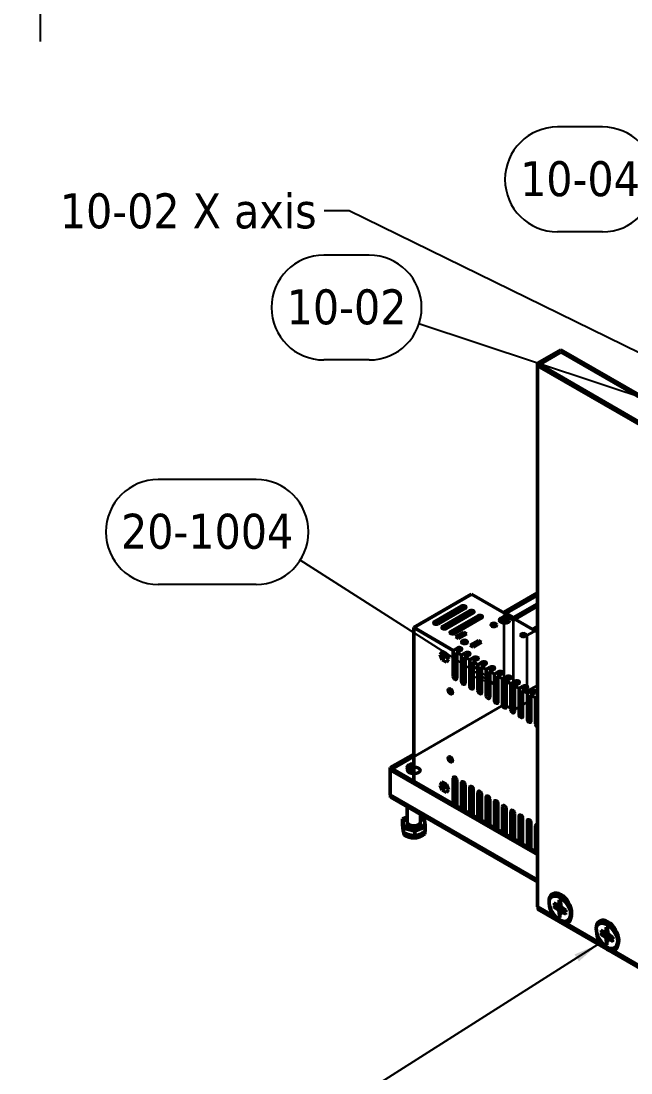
# Model space of a CAD drawing. Header units: millimetres. Extents: x -1328 to 2520, y -765 to 1782.
# Drawn here: x 1107 to 1474, y 356 to 988 of the extents above; entities that cross this region are included whole.
import ezdxf

# ---------------------------------------------------------------- set-up
doc = ezdxf.new("R2010")
doc.units = ezdxf.units.MM
doc.header["$LTSCALE"] = 6
for name, color, linetype, lineweight in [('Dimension (ISO)', 7, 'Continuous', 25), ('Reference (ISO)', 7, 'Continuous', 35), ('Symbol (ISO)', 7, 'Continuous', 25), ('Visible (ISO)', 7, 'Continuous', 50), ('Visible Narrow (ISO)', 7, 'Continuous', 35)]:
    doc.layers.add(name, color=color, linetype=linetype, lineweight=lineweight)
doc.styles.add('Note Text (ISO)', font='tahoma.ttf')
doc.dimstyles.new('Default (ISO)', dxfattribs={"dimscale": 6, "dimtxt": 3.5, "dimasz": 2.5, "dimexe": 3.175, "dimexo": 0, "dimgap": 0.762, "dimtad": 1, "dimrnd": 1e-08, "dimzin": 0, "dimtxsty": 'Note Text (ISO)', "dimcen": 0.09, "dimdle": 10, "dimclrd": 256, "dimclre": 256, "dimclrt": 256, "dimazin": 0, "dimtfac": 1.001486, "dimtmove": 0, "dimatfit": 3, "dimfxl": 1, "dimtolj": 1, "dimtzin": 0, "dimlwd": -1, "dimlwe": -1, "dimarcsym": 0})
doc.dimstyles.new('Default - Method 1b (ISO)$7', dxfattribs={"dimscale": 6, "dimtxt": 3.5, "dimasz": 2.5, "dimexe": 3.175, "dimexo": 0, "dimgap": 0.762, "dimtad": 1, "dimtoh": 1, "dimrnd": 1e-08, "dimtxsty": 'Note Text (ISO)', "dimcen": 0.09, "dimdle": 10, "dimclrd": 256, "dimclre": 256, "dimclrt": 256, "dimazin": 2, "dimtfac": 1, "dimtmove": 0, "dimatfit": 3, "dimfxl": 1, "dimtolj": 1, "dimlwd": -1, "dimlwe": -1, "dimarcsym": 0})

# ---------------------------------------------------------------- blocks, each defined once
blk = doc.blocks.new('Balloon5')
at = {"layer": 'Symbol (ISO)'}
for p, q in [((242.76, 153.98), (238.23, 153.98)), ((281.59, 126.98), (247.34, 146.17)), ((242.76, 143.48), (238.23, 143.48)), ((281.84, 127.41), (281.35, 126.54)), ((281.35, 126.54), (283.77, 125.75)), ((281.59, 126.98), (283.77, 125.75)), ((283.77, 125.75), (281.84, 127.41))]:
    blk.add_line(p, q, dxfattribs=at)
at = {"layer": 'Symbol (ISO)', "flags": 128}
blk.add_lwpolyline([(281.35, 126.54), (283.77, 125.75), (281.84, 127.41), (281.35, 126.54)], dxfattribs=at)
at = {"layer": 'Symbol (ISO)'}
for centre, start, end in [((238.23, 148.73), 90, 270), ((242.76, 148.73), 270, 90)]:
    blk.add_arc(centre, 5.25, start, end, dxfattribs=at)
blk.add_solid([(281.35, 126.54), (283.77, 125.75), (281.84, 127.41), (281.35, 126.54)], dxfattribs=at)
at = {"layer": 'Symbol (ISO)', "insert": (240.49, 148.77), "char_height": 3.5, "attachment_point": 5, "style": 'Note Text (ISO)'}
blk.add_mtext('10-04', dxfattribs=at)
blk = doc.blocks.new('Balloon6')
at = {"layer": 'Symbol (ISO)'}
for p, q in [((219.38, 141.15), (214.84, 141.15)), ((266.5, 120.33), (224.35, 134.26)), ((219.38, 130.65), (214.84, 130.65)), ((266.53, 120.4), (266.35, 119.86)), ((266.5, 120.33), (267.02, 120.16)), ((268.88, 119.55), (267.94, 120.08)), ((266.35, 119.86), (268.88, 119.55)), ((267.85, 119.89), (268.88, 119.55))]:
    blk.add_line(p, q, dxfattribs=at)
at = {"layer": 'Symbol (ISO)', "flags": 128}
blk.add_lwpolyline([(266.35, 119.86), (268.88, 119.55), (266.66, 120.81), (266.35, 119.86)], dxfattribs=at)
at = {"layer": 'Symbol (ISO)'}
for centre, start, end in [((214.84, 135.9), 90, 270), ((219.38, 135.9), 270, 90)]:
    blk.add_arc(centre, 5.25, start, end, dxfattribs=at)
blk.add_solid([(266.35, 119.86), (268.88, 119.55), (266.66, 120.81), (266.35, 119.86)], dxfattribs=at)
at = {"layer": 'Symbol (ISO)', "insert": (217.11, 135.94), "char_height": 3.5, "attachment_point": 5, "style": 'Note Text (ISO)'}
blk.add_mtext('10-02', dxfattribs=at)
blk = doc.blocks.new('Balloon8')
at = {"layer": 'Symbol (ISO)'}
for p, q in [((208.04, 118.68), (198.25, 118.68)), ((229.81, 99.52), (212.45, 110.62)), ((208.04, 108.18), (198.25, 108.18)), ((230.08, 99.94), (229.54, 99.1)), ((229.54, 99.1), (231.92, 98.17)), ((229.81, 99.52), (231.92, 98.17)), ((231.92, 98.17), (230.08, 99.94))]:
    blk.add_line(p, q, dxfattribs=at)
at = {"layer": 'Symbol (ISO)', "flags": 128}
blk.add_lwpolyline([(229.54, 99.1), (231.92, 98.17), (230.08, 99.94), (229.54, 99.1)], dxfattribs=at)
at = {"layer": 'Symbol (ISO)'}
for centre, start, end in [((198.25, 113.43), 90, 270), ((208.04, 113.43), 270, 90)]:
    blk.add_arc(centre, 5.25, start, end, dxfattribs=at)
blk.add_solid([(229.54, 99.1), (231.92, 98.17), (230.08, 99.94), (229.54, 99.1)], dxfattribs=at)
at = {"layer": 'Symbol (ISO)', "insert": (203.14, 113.47), "char_height": 3.5, "attachment_point": 5, "style": 'Note Text (ISO)'}
blk.add_mtext('20-1004', dxfattribs=at)
blk = doc.blocks.new('*D17')
at = {"layer": 'Defpoints', "color": 0, "transparency": 16777216}
for p in [(1118.47, 1126.34), (1762.15, 1107.94), (1762.15, 994.34)]:
    blk.add_point(p, dxfattribs=at)
at = {"layer": 'Dimension (ISO)', "transparency": 16777216}
for p, q in [((1118.47, 1126.34), (1118.47, 975.29)), ((1762.15, 1107.94), (1762.15, 975.29)), ((1133.47, 994.34), (1747.15, 994.34))]:
    blk.add_line(p, q, dxfattribs=at)
for points in [[(1133.47, 996.84), (1133.47, 991.84), (1118.47, 994.34)], [(1747.15, 996.84), (1747.15, 991.84), (1762.15, 994.34)]]:
    blk.add_solid(points, dxfattribs=at)
at = {"layer": 'Dimension (ISO)', "transparency": 16777216, "insert": (1377.16, 1026.12), "char_height": 21, "attachment_point": 1, "style": 'Note Text (ISO)'}
blk.add_mtext('\\A1;\\fTahoma|b0|i0;\\H21.0000;aprox 644', dxfattribs=at)

msp = doc.modelspace()

# ---------------------------------------------------------------- linework, layer by layer
at = {"layer": 'Reference (ISO)'}
for p, q in [((1417.33, 780.28), (1431.47, 788.45)), ((1431.47, 788.45), (1572.9, 706.8)), ((1417.33, 780.28), (1417.33, 453.69)), ((1558.75, 698.64), (1417.33, 780.28)), ((1397.31, 630.74), (1417.33, 642.3)), ((1402.97, 627.47), (1417.33, 635.76)), ((1402.97, 627.47), (1397.31, 630.74)), ((1397.31, 576.85), (1397.31, 630.74)), ((1402.97, 573.58), (1402.97, 627.47)), ((1411.27, 618.59), (1417.33, 622.09)), ((1411.27, 578.37), (1411.27, 618.59)), ((1417.33, 588.41), (1411.27, 584.91)), ((1397.31, 576.85), (1328.94, 537.38)), ((1402.97, 573.58), (1397.31, 576.85)), ((1411.27, 578.37), (1402.97, 573.58)), ((1328.94, 537.38), (1417.33, 486.35)), ((1328.94, 521.05), (1328.94, 537.38)), ((1340.7, 538.75), (1340.26, 538.5)), ((1345.47, 538.75), (1345.91, 538.5)), ((1328.94, 521.05), (1417.33, 470.02)), ((1339.09, 505.04), (1339.09, 515.19)), ((1336.32, 506.59), (1339.09, 507.68)), ((1336.89, 502.27), (1336.32, 506.59)), ((1336.32, 506.59), (1336.32, 502.74)), ((1347.09, 505.04), (1347.09, 510.57)), ((1347.09, 507.77), (1349.28, 507.16)), ((1349.28, 507.16), (1349.85, 502.84)), ((1343.66, 500.4), (1336.89, 502.27)), ((1336.89, 502.27), (1336.89, 498.42)), ((1349.85, 502.84), (1343.66, 500.4)), ((1343.66, 500.4), (1343.66, 496.54)), ((1349.85, 502.84), (1349.85, 498.99)), ((1426.3, 461.26), (1426.9, 461.61)), ((1427.26, 455.9), (1429.79, 454.65)), ((1430.12, 454.64), (1431.4, 455.34)), ((1430.46, 457.75), (1430.28, 454.94)), ((1430.28, 454.94), (1431.39, 455.56)), ((1431.29, 457.28), (1431.47, 454.25)), ((1417.33, 453.69), (1558.75, 372.04)), ((1427.26, 454.95), (1429.79, 453.28)), ((1429.79, 453.28), (1431.47, 454.28)), ((1430.28, 452.43), (1431.98, 453.39)), ((1430.46, 449.4), (1430.28, 452.43)), ((1431.29, 448.93), (1431.47, 451.74)), ((1431.62, 452.04), (1432.87, 452.8)), ((1434.49, 451.73), (1431.96, 453.4)), ((1431.96, 452.02), (1433.05, 452.68)), ((1434.49, 450.77), (1431.96, 452.02)), ((1435.45, 445.42), (1436.05, 445.76)), ((1454.58, 444.93), (1455.18, 445.28)), ((1455.54, 439.57), (1458.07, 438.32)), ((1455.54, 438.62), (1458.07, 436.95)), ((1458.07, 436.95), (1459.75, 437.95)), ((1458.4, 438.31), (1459.69, 439.01)), ((1458.75, 441.42), (1458.56, 438.61)), ((1458.56, 438.61), (1459.68, 439.23)), ((1458.56, 436.1), (1460.27, 437.06)), ((1458.75, 433.07), (1458.56, 436.1)), ((1459.57, 440.95), (1459.76, 437.92)), ((1459.9, 435.71), (1461.16, 436.47)), ((1462.77, 435.4), (1460.24, 437.07)), ((1460.24, 435.69), (1461.34, 436.35)), ((1459.57, 432.6), (1459.76, 435.41)), ((1462.77, 434.44), (1460.24, 435.69)), ((1463.73, 429.09), (1464.33, 429.43))]:
    msp.add_line(p, q, dxfattribs=at)
for centre, major_axis in [((1343.09, 537.38), (4, 0)), ((1343.09, 537.38), (3.38, 0)), ((1430.87, 453.34), (4.57, -7.92)), ((1459.16, 437.01), (4.57, -7.92))]:
    msp.add_ellipse(centre, major_axis=major_axis, ratio=0.57735, dxfattribs=at)
for centre, major_axis, start_param, end_param in [((1343.09, 536.87), (-4, 0), 5.497787, 6.172474), ((1343.09, 536.87), (4, 0), 0.110711, 0.785398), ((1343.09, 504.72), (-4.4, 0), 5.853486, 9.854478), ((1343.09, 505.04), (4, 0), 3.141593, 6.283185), ((1431.47, 453.69), (-4.57, 7.92), 3.141593, 6.283185), ((1430.87, 453.34), (2.57, -4.46), 3.813265, 4.040716), ((1430.97, 453.39), (-2.47, 4.27), 0.688645, 0.906794), ((1431.47, 453.69), (-2, 3.46), 0.816104, 0.949696), ((1430.87, 453.34), (-2.57, 4.46), 5.384062, 5.611512), ((1431.47, 453.69), (2, -3.46), 2.417763, 2.520493), ((1429.75, 455.28), (0.372, -0.644), 5.57044, 6.99593), ((1429.75, 452.69), (-0.372, 0.644), 3.999644, 5.425134), ((1430.87, 453.34), (2.57, -4.46), 5.384062, 5.611512), ((1430.97, 453.39), (-2.47, 4.27), 2.234798, 2.452948), ((1431.47, 453.69), (-2, 3.46), 2.191896, 2.325489), ((1432, 453.99), (0.372, -0.644), 3.999644, 5.425134), ((1432, 451.4), (-0.372, 0.644), 5.57044, 6.99593), ((1431.47, 453.69), (2, -3.46), 0.6211, 0.72383), ((1430.87, 453.34), (-2.57, 4.46), 3.813265, 4.040716), ((1459.76, 437.36), (-4.57, 7.92), 3.141593, 6.283185), ((1459.16, 437.01), (2.57, -4.46), 3.813265, 4.040716), ((1459.25, 437.06), (-2.47, 4.27), 0.688645, 0.906794), ((1459.76, 437.36), (-2, 3.46), 0.816104, 0.949696), ((1458.04, 438.95), (0.372, -0.644), 5.57044, 6.99593), ((1458.04, 436.36), (-0.372, 0.644), 3.999644, 5.425134), ((1459.16, 437.01), (-2.57, 4.46), 5.384062, 5.611512), ((1459.76, 437.36), (2, -3.46), 2.417763, 2.520493), ((1460.28, 437.66), (0.372, -0.644), 3.999644, 5.425134), ((1459.16, 437.01), (2.57, -4.46), 5.384062, 5.611512), ((1459.25, 437.06), (-2.47, 4.27), 2.234798, 2.452948), ((1459.76, 437.36), (-2, 3.46), 2.191896, 2.325489), ((1460.28, 435.07), (-0.372, 0.644), 5.57044, 6.99593), ((1459.76, 437.36), (2, -3.46), 0.6211, 0.72383), ((1459.16, 437.01), (-2.57, 4.46), 3.813265, 4.040716)]:
    msp.add_ellipse(centre, major_axis=major_axis, ratio=0.57735, start_param=start_param, end_param=end_param, dxfattribs=at)
for points, weights in [([(1336.32, 502.74), (1336.47, 501.11), (1336.61, 500.1)], [1.00354456497, 1.03979481455, 1]), ([(1336.61, 500.1), (1336.74, 499.1), (1336.89, 498.42)], [1, 1.03979166106, 1.00355030969]), ([(1336.89, 498.42), (1338.7, 497.44), (1340.27, 497.01)], [1.00355030969, 1.03979166106, 1]), ([(1340.27, 497.01), (1341.84, 496.57), (1343.66, 496.54)], [1, 1.03979481455, 1.00354456497]), ([(1343.66, 496.54), (1345.32, 496.72), (1346.75, 497.29)], [1.00354456497, 1.03979481455, 1]), ([(1346.75, 497.29), (1348.19, 497.86), (1349.85, 498.99)], [1, 1.03979481455, 1.00354456497]), ([(1427.5, 454.9), (1427.9, 454.97), (1428.27, 455.04)], [1.0017923273, 1.00680252734, 1.01034617284]), ([(1431.04, 450.23), (1430.8, 449.95), (1430.54, 449.64)], [1.01034617284, 1.00680252734, 1.0017923273]), ([(1455.79, 438.57), (1456.18, 438.64), (1456.55, 438.71)], [1.0017923273, 1.00680252734, 1.01034617284]), ([(1459.33, 433.9), (1459.09, 433.62), (1458.83, 433.31)], [1.01034617284, 1.00680252734, 1.0017923273])]:
    msp.add_rational_spline(points, weights, degree=2, dxfattribs=at)
for points, knots in [([(1430.51, 457.64), (1430.51, 457.64), (1430.5, 457.65), (1430.49, 457.65), (1430.48, 457.67), (1430.46, 457.7), (1430.46, 457.73), (1430.46, 457.75)], [0.08720446, 0.08720446, 0.08720446, 0.08720446, 0.08870364, 0.08870364, 0.09763224, 0.09763224, 0.10665098, 0.10665098, 0.10665098, 0.10665098]), ([(1430.51, 457.64), (1430.56, 457.62), (1430.62, 457.59), (1430.73, 457.54), (1430.78, 457.51), (1430.89, 457.45), (1430.95, 457.42), (1431.06, 457.35), (1431.12, 457.32), (1431.21, 457.25), (1431.25, 457.23), (1431.29, 457.2)], [1.4505525, 1.4505525, 1.4505525, 1.4505525, 1.4985066, 1.4985066, 1.5464608, 1.5464608, 1.594415, 1.594415, 1.6423692, 1.6423692, 1.6770729, 1.6770729, 1.6770729, 1.6770729]), ([(1427.5, 454.9), (1427.48, 454.9), (1427.45, 454.9), (1427.4, 454.9), (1427.36, 454.91), (1427.31, 454.92), (1427.28, 454.94), (1427.26, 454.95)], [0.08155065, 0.08155065, 0.08155065, 0.08155065, 0.08870364, 0.08870364, 0.09763224, 0.09763224, 0.10665098, 0.10665098, 0.10665098, 0.10665098]), ([(1430.46, 449.4), (1430.46, 449.43), (1430.46, 449.46), (1430.48, 449.52), (1430.49, 449.55), (1430.51, 449.6), (1430.53, 449.62), (1430.54, 449.64)], [0.03558365, 0.03558365, 0.03558365, 0.03558365, 0.04460239, 0.04460239, 0.05353099, 0.05353099, 0.06068398, 0.06068398, 0.06068398, 0.06068398]), ([(1434.42, 451.77), (1434.43, 451.72), (1434.43, 451.67), (1434.44, 451.56), (1434.44, 451.49), (1434.44, 451.37), (1434.44, 451.3), (1434.44, 451.18), (1434.44, 451.11), (1434.43, 450.99), (1434.43, 450.93), (1434.42, 450.87)], [3.0353161, 3.0353161, 3.0353161, 3.0353161, 3.0700198, 3.0700198, 3.117974, 3.117974, 3.1659282, 3.1659282, 3.2138823, 3.2138823, 3.2618365, 3.2618365, 3.2618365, 3.2618365]), ([(1434.49, 450.77), (1434.47, 450.78), (1434.45, 450.8), (1434.43, 450.83), (1434.42, 450.85), (1434.42, 450.87), (1434.42, 450.87), (1434.42, 450.87)], [0.03558365, 0.03558365, 0.03558365, 0.03558365, 0.04460239, 0.04460239, 0.05353099, 0.05353099, 0.05503017, 0.05503017, 0.05503017, 0.05503017]), ([(1455.79, 438.57), (1455.76, 438.57), (1455.74, 438.57), (1455.68, 438.57), (1455.65, 438.58), (1455.59, 438.59), (1455.56, 438.61), (1455.54, 438.62)], [0.08155065, 0.08155065, 0.08155065, 0.08155065, 0.08870364, 0.08870364, 0.09763224, 0.09763224, 0.10665098, 0.10665098, 0.10665098, 0.10665098]), ([(1458.79, 441.31), (1458.79, 441.31), (1458.79, 441.32), (1458.77, 441.32), (1458.76, 441.34), (1458.75, 441.37), (1458.74, 441.4), (1458.75, 441.42)], [0.08720446, 0.08720446, 0.08720446, 0.08720446, 0.08870364, 0.08870364, 0.09763224, 0.09763224, 0.10665098, 0.10665098, 0.10665098, 0.10665098]), ([(1458.79, 441.31), (1458.85, 441.29), (1458.9, 441.26), (1459.01, 441.21), (1459.07, 441.18), (1459.18, 441.12), (1459.23, 441.09), (1459.34, 441.02), (1459.4, 440.99), (1459.5, 440.92), (1459.54, 440.9), (1459.58, 440.87)], [1.4505525, 1.4505525, 1.4505525, 1.4505525, 1.4985066, 1.4985066, 1.5464608, 1.5464608, 1.594415, 1.594415, 1.6423692, 1.6423692, 1.6770729, 1.6770729, 1.6770729, 1.6770729]), ([(1458.75, 433.07), (1458.74, 433.1), (1458.75, 433.13), (1458.76, 433.19), (1458.77, 433.22), (1458.8, 433.27), (1458.81, 433.29), (1458.83, 433.31)], [0.03558365, 0.03558365, 0.03558365, 0.03558365, 0.04460239, 0.04460239, 0.05353099, 0.05353099, 0.06068398, 0.06068398, 0.06068398, 0.06068398]), ([(1462.71, 435.44), (1462.71, 435.39), (1462.72, 435.34), (1462.72, 435.23), (1462.73, 435.16), (1462.73, 435.04), (1462.73, 434.97), (1462.73, 434.85), (1462.72, 434.78), (1462.72, 434.66), (1462.71, 434.6), (1462.7, 434.54)], [3.0353161, 3.0353161, 3.0353161, 3.0353161, 3.0700198, 3.0700198, 3.117974, 3.117974, 3.1659282, 3.1659282, 3.2138823, 3.2138823, 3.2618365, 3.2618365, 3.2618365, 3.2618365]), ([(1462.77, 434.44), (1462.75, 434.46), (1462.73, 434.47), (1462.71, 434.5), (1462.7, 434.52), (1462.7, 434.54), (1462.7, 434.54), (1462.7, 434.54)], [0.03558365, 0.03558365, 0.03558365, 0.03558365, 0.04460239, 0.04460239, 0.05353099, 0.05353099, 0.05503017, 0.05503017, 0.05503017, 0.05503017])]:
    msp.add_open_spline(points, degree=3, knots=knots, dxfattribs=at)
at = {"layer": 'Visible (ISO)'}
for p, q in [((1417.33, 781.92), (1431.47, 790.08)), ((1431.47, 790.08), (1572.9, 708.43)), ((1417.33, 781.92), (1417.33, 455.32)), ((1558.75, 700.27), (1417.33, 781.92)), ((1377.81, 643.15), (1343.09, 623.11)), ((1377.81, 643.15), (1417.33, 620.33)), ((1397.31, 632.37), (1417.33, 643.93)), ((1355.5, 626.6), (1371.76, 635.99)), ((1355.5, 625.38), (1371.76, 634.76)), ((1373.88, 634.76), (1357.62, 625.38)), ((1360.45, 623.74), (1376.71, 633.13)), ((1402.97, 629.1), (1397.31, 632.37)), ((1397.31, 631.89), (1397.31, 632.37)), ((1402.97, 629.1), (1417.33, 637.4)), ((1360.45, 622.52), (1376.71, 631.91)), ((1378.83, 631.91), (1362.57, 622.52)), ((1365.4, 620.88), (1381.66, 630.27)), ((1365.4, 619.66), (1381.66, 629.05)), ((1383.78, 629.05), (1367.52, 619.66)), ((1381.66, 627.82), (1381.66, 629.05)), ((1396.76, 627.48), (1395.1, 628.43)), ((1395.22, 626.59), (1396.76, 627.48)), ((1395.35, 626.5), (1396.76, 627.31)), ((1395.78, 628.85), (1397.6, 627.8)), ((1395.95, 628.92), (1397.6, 627.97)), ((1397.6, 626.99), (1396.13, 626.13)), ((1396.76, 627.31), (1396.76, 627.48)), ((1397.6, 627.97), (1399.26, 628.92)), ((1397.6, 627.8), (1399.42, 628.85)), ((1397.6, 627.8), (1397.6, 627.97)), ((1399.08, 626.13), (1397.6, 626.99)), ((1400.11, 628.43), (1398.45, 627.48)), ((1398.45, 627.48), (1399.99, 626.59)), ((1398.45, 627.31), (1398.45, 627.48)), ((1398.45, 627.31), (1399.86, 626.5)), ((1402.97, 628.63), (1402.97, 629.1)), ((1343.09, 623.11), (1366.77, 609.43)), ((1343.09, 530.85), (1343.09, 623.11)), ((1365.71, 619.84), (1366.47, 619.41)), ((1368.19, 617.6), (1373.14, 620.46)), ((1374.91, 619.44), (1369.96, 616.58)), ((1373.14, 620.46), (1374.91, 619.44)), ((1373.14, 618.41), (1373.14, 620.46)), ((1414.4, 622.03), (1417.33, 623.72)), ((1369.96, 616.58), (1368.19, 617.6)), ((1377.03, 612.49), (1381.98, 615.35)), ((1383.75, 614.33), (1378.8, 611.47)), ((1381.98, 615.35), (1383.75, 614.33)), ((1381.98, 613.31), (1381.98, 615.35)), ((1360.18, 608.67), (1358.95, 606.93)), ((1358.95, 606.93), (1360.18, 603.77)), ((1360.18, 608.67), (1360.25, 608.71)), ((1362.63, 607.26), (1360.18, 608.67)), ((1362.7, 607.3), (1360.25, 608.71)), ((1362.63, 607.26), (1362.7, 607.3)), ((1363.85, 604.1), (1362.63, 607.26)), ((1363.92, 604.14), (1362.7, 607.3)), ((1369.25, 610.86), (1366.77, 609.43)), ((1366.77, 609.43), (1366.77, 593.92)), ((1371.37, 609.64), (1368.9, 608.21)), ((1368.9, 608.21), (1371.72, 606.58)), ((1368.9, 592.69), (1368.9, 608.21)), ((1374.2, 608), (1371.72, 606.58)), ((1376.32, 606.78), (1373.85, 605.35)), ((1378.8, 611.47), (1377.03, 612.49)), ((1360.18, 603.77), (1362.63, 602.36)), ((1362.63, 602.36), (1363.85, 604.1)), ((1362.63, 602.36), (1362.7, 602.4)), ((1362.7, 602.4), (1363.92, 604.14)), ((1363.85, 604.1), (1363.92, 604.14)), ((1371.72, 606.58), (1371.72, 591.06)), ((1373.85, 605.35), (1376.67, 603.72)), ((1373.85, 589.84), (1373.85, 605.35)), ((1379.15, 605.15), (1376.67, 603.72)), ((1376.67, 603.72), (1376.67, 588.2)), ((1381.27, 603.92), (1378.8, 602.49)), ((1378.8, 602.49), (1381.62, 600.86)), ((1378.8, 586.98), (1378.8, 602.49)), ((1384.1, 602.29), (1381.62, 600.86)), ((1381.62, 600.86), (1381.62, 585.35)), ((1386.22, 601.06), (1383.75, 599.64)), ((1383.75, 599.64), (1386.57, 598)), ((1383.75, 584.12), (1383.75, 599.64)), ((1389.05, 599.43), (1386.57, 598)), ((1386.57, 598), (1386.57, 582.49)), ((1391.17, 598.21), (1388.69, 596.78)), ((1388.69, 596.78), (1391.52, 595.14)), ((1388.69, 581.26), (1388.69, 596.78)), ((1394, 596.57), (1391.52, 595.14)), ((1391.52, 595.14), (1391.52, 579.63)), ((1396.12, 595.35), (1393.64, 593.92)), ((1393.64, 593.92), (1396.47, 592.29)), ((1393.64, 578.41), (1393.64, 593.92)), ((1398.95, 593.72), (1396.47, 592.29)), ((1396.47, 592.29), (1396.47, 576.77)), ((1401.07, 592.49), (1398.59, 591.06)), ((1398.59, 591.06), (1401.42, 589.43)), ((1398.59, 575.55), (1398.59, 591.06)), ((1403.9, 590.86), (1401.42, 589.43)), ((1401.42, 589.43), (1401.42, 573.92)), ((1406.02, 589.63), (1403.54, 588.2)), ((1403.54, 588.2), (1406.37, 586.57)), ((1403.54, 572.69), (1403.54, 588.2)), ((1408.85, 588), (1406.37, 586.57)), ((1406.37, 586.57), (1406.37, 571.06)), ((1410.97, 586.78), (1408.49, 585.35)), ((1408.49, 585.35), (1411.32, 583.71)), ((1408.49, 569.83), (1408.49, 585.35)), ((1413.8, 585.14), (1411.32, 583.71)), ((1411.32, 583.71), (1411.32, 568.2)), ((1415.92, 583.92), (1413.44, 582.49)), ((1413.44, 582.49), (1416.27, 580.86)), ((1413.44, 566.98), (1413.44, 582.49)), ((1417.33, 581.47), (1416.27, 580.86)), ((1416.27, 580.86), (1416.27, 565.34)), ((1343.09, 547.18), (1328.94, 539.01)), ((1328.94, 539.01), (1417.33, 487.98)), ((1328.94, 522.68), (1328.94, 539.01)), ((1340.7, 540.39), (1340.26, 540.13)), ((1366.77, 517.17), (1343.09, 530.85)), ((1366.77, 532.68), (1366.77, 517.17)), ((1368.9, 515.94), (1368.9, 531.46)), ((1360.18, 530.29), (1358.95, 528.54)), ((1358.95, 528.54), (1360.18, 525.39)), ((1360.18, 530.29), (1360.25, 530.33)), ((1362.63, 528.87), (1360.18, 530.29)), ((1360.18, 525.39), (1362.63, 523.97)), ((1362.7, 528.91), (1360.25, 530.33)), ((1362.63, 528.87), (1362.7, 528.91)), ((1363.85, 525.72), (1362.63, 528.87)), ((1362.63, 523.97), (1363.85, 525.72)), ((1363.92, 525.76), (1362.7, 528.91)), ((1362.7, 524.01), (1363.92, 525.76)), ((1363.85, 525.72), (1363.92, 525.76)), ((1371.72, 529.82), (1371.72, 514.31)), ((1373.85, 513.09), (1373.85, 528.6)), ((1376.67, 526.97), (1376.67, 511.45)), ((1378.8, 510.23), (1378.8, 525.74)), ((1328.94, 522.68), (1417.33, 471.65)), ((1362.63, 523.97), (1362.7, 524.01)), ((1368.9, 518.39), (1366.77, 517.17)), ((1381.62, 524.11), (1381.62, 508.6)), ((1383.75, 507.37), (1383.75, 522.88)), ((1386.57, 521.25), (1386.57, 505.74)), ((1388.69, 504.51), (1388.69, 520.03)), ((1391.52, 518.39), (1391.52, 502.88)), ((1339.09, 506.68), (1339.09, 516.82)), ((1347.09, 506.68), (1347.09, 512.21)), ((1371.72, 514.31), (1368.9, 515.94)), ((1373.85, 515.54), (1371.72, 514.31)), ((1376.67, 511.45), (1373.85, 513.09)), ((1378.8, 512.68), (1376.67, 511.45)), ((1393.64, 501.66), (1393.64, 517.17)), ((1396.47, 515.54), (1396.47, 500.02)), ((1398.59, 498.8), (1398.59, 514.31)), ((1401.42, 512.68), (1401.42, 497.16)), ((1336.32, 508.23), (1339.09, 509.32)), ((1336.89, 503.9), (1336.32, 508.23)), ((1336.32, 508.23), (1336.32, 504.37)), ((1347.09, 509.4), (1349.28, 508.8)), ((1349.28, 508.8), (1349.85, 504.48)), ((1381.62, 508.6), (1378.8, 510.23)), ((1383.75, 509.82), (1381.62, 508.6)), ((1386.57, 505.74), (1383.75, 507.37)), ((1388.69, 506.96), (1386.57, 505.74)), ((1403.54, 495.94), (1403.54, 511.45)), ((1406.37, 509.82), (1406.37, 494.31)), ((1408.49, 493.08), (1408.49, 508.6)), ((1411.32, 506.96), (1411.32, 491.45)), ((1413.44, 490.22), (1413.44, 505.74)), ((1343.66, 502.03), (1336.89, 503.9)), ((1336.89, 503.9), (1336.89, 500.05)), ((1349.85, 504.48), (1343.66, 502.03)), ((1343.66, 502.03), (1343.66, 498.18)), ((1349.85, 504.48), (1349.85, 500.62)), ((1391.52, 502.88), (1388.69, 504.51)), ((1393.64, 504.1), (1391.52, 502.88)), ((1396.47, 500.02), (1393.64, 501.66)), ((1398.59, 501.25), (1396.47, 500.02)), ((1416.27, 504.1), (1416.27, 488.59)), ((1401.42, 497.16), (1398.59, 498.8)), ((1403.54, 498.39), (1401.42, 497.16)), ((1406.37, 494.31), (1403.54, 495.94)), ((1408.49, 495.53), (1406.37, 494.31)), ((1411.32, 491.45), (1408.49, 493.08)), ((1413.44, 492.67), (1411.32, 491.45)), ((1416.27, 488.59), (1413.44, 490.22)), ((1417.33, 489.2), (1416.27, 488.59)), ((1426.3, 462.9), (1426.9, 463.24)), ((1417.33, 455.32), (1558.75, 373.67)), ((1427.26, 457.54), (1429.79, 456.29)), ((1427.26, 456.58), (1429.79, 454.91)), ((1430.12, 456.27), (1431.4, 456.97)), ((1430.46, 459.39), (1430.28, 456.57)), ((1431.29, 458.91), (1431.47, 455.88)), ((1434.49, 453.36), (1431.96, 455.04)), ((1430.46, 451.04), (1430.28, 454.07)), ((1431.29, 450.56), (1431.47, 453.38)), ((1431.62, 453.67), (1432.87, 454.43)), ((1434.49, 452.41), (1431.96, 453.66)), ((1435.45, 447.05), (1436.05, 447.4)), ((1454.58, 446.57), (1455.18, 446.91)), ((1458.75, 443.06), (1458.56, 440.24)), ((1459.57, 442.58), (1459.76, 439.55)), ((1455.54, 441.21), (1458.07, 439.96)), ((1455.54, 440.25), (1458.07, 438.58)), ((1458.4, 439.94), (1459.69, 440.64)), ((1458.75, 434.71), (1458.56, 437.74)), ((1459.57, 434.23), (1459.76, 437.05)), ((1459.9, 437.34), (1461.16, 438.1)), ((1462.77, 437.03), (1460.24, 438.71)), ((1462.77, 436.08), (1460.24, 437.33)), ((1463.73, 430.72), (1464.33, 431.07))]:
    msp.add_line(p, q, dxfattribs=at)
for centre, major_axis, start_param, end_param in [((1372.82, 635.38), (1.5, 0), 5.497787, 8.63938), ((1372.82, 634.15), (1.5, 0), 0.785398, 2.356194), ((1377.77, 632.52), (1.5, 0), 5.497787, 8.63938), ((1377.77, 631.29), (1.5, 0), 0.785398, 2.356194), ((1356.56, 625.99), (-1.5, 0), 5.497787, 8.63938), ((1382.72, 629.66), (1.5, 0), 5.497787, 8.63938), ((1397.6, 627.48), (-3, 0), 5.699145, 6.236027), ((1397.6, 627.48), (3, 0), 2.154837, 2.557552), ((1397.6, 627.48), (3, 0), 0.986756, 2.154837), ((1397.6, 627.48), (3, 0), 0.58404, 0.986756), ((1397.6, 627.48), (3, 0), 0.047158, 0.58404), ((1361.51, 623.13), (-1.5, 0), 5.497787, 8.63938), ((1366.46, 620.27), (-1.5, 0), 5.497787, 8.63938), ((1370.31, 610.25), (1.5, 0), 5.497787, 8.63938), ((1375.26, 607.39), (1.5, 0), 5.497787, 8.63938), ((1380.21, 604.53), (1.5, 0), 5.497787, 8.63938), ((1385.16, 601.68), (1.5, 0), 5.497787, 8.63938), ((1390.11, 598.82), (1.5, 0), 5.497787, 8.63938), ((1395.06, 595.96), (1.5, 0), 5.497787, 8.63938), ((1400.01, 593.1), (1.5, 0), 5.497787, 8.63938), ((1367.84, 593.31), (0.75, -1.3), 3.926991, 7.068583), ((1372.79, 590.45), (0.75, -1.3), 3.926991, 7.068583), ((1377.73, 587.59), (0.75, -1.3), 3.926991, 7.068583), ((1404.96, 590.25), (1.5, 0), 5.497787, 8.63938), ((1409.91, 587.39), (1.5, 0), 5.497787, 8.63938), ((1382.68, 584.73), (0.75, -1.3), 3.926991, 7.068583), ((1387.63, 581.88), (0.75, -1.3), 3.926991, 7.068583), ((1414.86, 584.53), (1.5, 0), 5.497787, 8.63938), ((1392.58, 579.02), (0.75, -1.3), 3.926991, 7.068583), ((1397.53, 576.16), (0.75, -1.3), 3.926991, 7.068583), ((1402.48, 573.3), (0.75, -1.3), 3.926991, 7.068583), ((1407.43, 570.45), (0.75, -1.3), 3.926991, 7.068583), ((1412.38, 567.59), (0.75, -1.3), 3.926991, 7.068583), ((1417.33, 564.73), (0.75, -1.3), 3.926991, 5.497787), ((1343.09, 539.01), (-4, 0), 4.712389, 7.853982), ((1343.09, 538.5), (-4, 0), 5.497787, 6.172474), ((1343.09, 539.01), (-3.38, 0), 4.712389, 7.853982), ((1367.84, 532.07), (-0.75, 1.3), 3.926991, 7.068583), ((1372.79, 529.21), (-0.75, 1.3), 3.926991, 7.068583), ((1377.73, 526.35), (-0.75, 1.3), 3.926991, 7.068583), ((1382.68, 523.5), (-0.75, 1.3), 3.926991, 7.068583), ((1387.63, 520.64), (-0.75, 1.3), 3.926991, 7.068583), ((1392.58, 517.78), (-0.75, 1.3), 3.926991, 7.068583), ((1397.53, 514.92), (-0.75, 1.3), 3.926991, 7.068583), ((1402.48, 512.07), (-0.75, 1.3), 3.926991, 7.068583), ((1407.43, 509.21), (-0.75, 1.3), 3.926991, 7.068583), ((1412.38, 506.35), (-0.75, 1.3), 3.926991, 7.068583), ((1417.33, 503.49), (-0.75, 1.3), 5.497787, 7.068583), ((1431.47, 455.32), (-4.57, 7.92), 3.141593, 6.283185), ((1431.47, 455.32), (-2, 3.46), 0.816104, 0.949696), ((1429.75, 456.92), (0.372, -0.644), 5.57044, 6.99593), ((1431.47, 455.32), (2, -3.46), 2.417763, 2.520493), ((1432, 455.62), (0.372, -0.644), 3.999644, 5.425134), ((1429.75, 454.32), (-0.372, 0.644), 3.999644, 5.425134), ((1431.47, 455.32), (-2, 3.46), 2.191896, 2.325489), ((1432, 453.03), (-0.372, 0.644), 5.57044, 6.99593), ((1431.47, 455.32), (2, -3.46), 0.6211, 0.72383), ((1459.76, 438.99), (-4.57, 7.92), 3.141593, 6.283185), ((1459.76, 438.99), (2, -3.46), 2.417763, 2.520493), ((1459.76, 438.99), (-2, 3.46), 0.816104, 0.949696), ((1458.04, 440.59), (0.372, -0.644), 5.57044, 6.99593), ((1458.04, 437.99), (-0.372, 0.644), 3.999644, 5.425134), ((1460.28, 439.29), (0.372, -0.644), 3.999644, 5.425134), ((1460.28, 436.7), (-0.372, 0.644), 5.57044, 6.99593), ((1459.76, 438.99), (2, -3.46), 0.6211, 0.72383), ((1459.76, 438.99), (-2, 3.46), 2.191896, 2.325489)]:
    msp.add_ellipse(centre, major_axis=major_axis, ratio=0.57735, start_param=start_param, end_param=end_param, dxfattribs=at)
for centre, major_axis in [((1391.24, 624.78), (1.7, 0)), ((1397.6, 627.64), (3, 0)), ((1408.92, 618.66), (1.5, 0)), ((1373.49, 614.54), (1.7, 0)), ((1361.4, 605.51), (0.5, -0.866)), ((1361.4, 527.13), (0.5, -0.866)), ((1430.87, 454.97), (4.57, -7.92)), ((1459.16, 438.64), (4.57, -7.92))]:
    msp.add_ellipse(centre, major_axis=major_axis, ratio=0.57735, dxfattribs=at)
for points, knots in [([(1364.61, 586.24), (1364.64, 586.25), (1364.67, 586.26), (1364.78, 586.26), (1364.86, 586.25), (1365.05, 586.18), (1365.14, 586.13), (1365.33, 585.99), (1365.44, 585.9), (1365.64, 585.69), (1365.73, 585.57), (1365.91, 585.3), (1365.99, 585.15), (1366.13, 584.86), (1366.18, 584.71), (1366.25, 584.43), (1366.27, 584.3), (1366.28, 584.07), (1366.27, 583.97), (1366.23, 583.81), (1366.21, 583.76), (1366.16, 583.67), (1366.14, 583.65), (1366.11, 583.64)], [5.497787, 5.497787, 5.497787, 5.497787, 5.811946, 5.811946, 6.134817, 6.134817, 6.40017, 6.40017, 6.671943, 6.671943, 6.953188, 6.953188, 7.239624, 7.239624, 7.525482, 7.525482, 7.804914, 7.804914, 8.074178, 8.074178, 8.341373, 8.341373, 8.63938, 8.63938, 8.63938, 8.63938]), ([(1364.61, 545.41), (1364.64, 545.43), (1364.67, 545.44), (1364.78, 545.44), (1364.86, 545.43), (1365.05, 545.35), (1365.14, 545.3), (1365.33, 545.16), (1365.44, 545.07), (1365.64, 544.86), (1365.73, 544.74), (1365.91, 544.47), (1365.99, 544.33), (1366.13, 544.04), (1366.18, 543.89), (1366.25, 543.61), (1366.27, 543.47), (1366.28, 543.24), (1366.27, 543.15), (1366.23, 542.99), (1366.21, 542.93), (1366.16, 542.85), (1366.14, 542.83), (1366.11, 542.81)], [5.497787, 5.497787, 5.497787, 5.497787, 5.811946, 5.811946, 6.134817, 6.134817, 6.40017, 6.40017, 6.671943, 6.671943, 6.953188, 6.953188, 7.239624, 7.239624, 7.525482, 7.525482, 7.804914, 7.804914, 8.074178, 8.074178, 8.341373, 8.341373, 8.63938, 8.63938, 8.63938, 8.63938]), ([(1427.5, 456.54), (1427.48, 456.53), (1427.45, 456.53), (1427.4, 456.53), (1427.36, 456.54), (1427.31, 456.56), (1427.28, 456.57), (1427.26, 456.58)], [0.08155065, 0.08155065, 0.08155065, 0.08155065, 0.08870364, 0.08870364, 0.09763224, 0.09763224, 0.10665098, 0.10665098, 0.10665098, 0.10665098]), ([(1430.51, 459.28), (1430.51, 459.28), (1430.5, 459.28), (1430.49, 459.29), (1430.48, 459.3), (1430.46, 459.34), (1430.46, 459.36), (1430.46, 459.39)], [0.08720446, 0.08720446, 0.08720446, 0.08720446, 0.08870364, 0.08870364, 0.09763224, 0.09763224, 0.10665098, 0.10665098, 0.10665098, 0.10665098]), ([(1430.51, 459.28), (1430.56, 459.25), (1430.62, 459.23), (1430.73, 459.17), (1430.78, 459.14), (1430.89, 459.08), (1430.95, 459.05), (1431.06, 458.98), (1431.12, 458.95), (1431.21, 458.89), (1431.25, 458.86), (1431.29, 458.83)], [4.5921451, 4.5921451, 4.5921451, 4.5921451, 4.6400993, 4.6400993, 4.6880535, 4.6880535, 4.7360076, 4.7360076, 4.7839618, 4.7839618, 4.8186656, 4.8186656, 4.8186656, 4.8186656]), ([(1430.46, 451.04), (1430.46, 451.06), (1430.46, 451.09), (1430.48, 451.15), (1430.49, 451.18), (1430.51, 451.23), (1430.53, 451.25), (1430.54, 451.27)], [0.03558365, 0.03558365, 0.03558365, 0.03558365, 0.04460239, 0.04460239, 0.05353099, 0.05353099, 0.06068398, 0.06068398, 0.06068398, 0.06068398]), ([(1434.42, 453.4), (1434.43, 453.36), (1434.43, 453.31), (1434.44, 453.19), (1434.44, 453.13), (1434.44, 453), (1434.44, 452.93), (1434.44, 452.81), (1434.44, 452.75), (1434.43, 452.62), (1434.43, 452.56), (1434.42, 452.51)], [6.1769087, 6.1769087, 6.1769087, 6.1769087, 6.2116125, 6.2116125, 6.2595666, 6.2595666, 6.3075208, 6.3075208, 6.355475, 6.355475, 6.4034292, 6.4034292, 6.4034292, 6.4034292]), ([(1434.49, 452.41), (1434.47, 452.42), (1434.45, 452.43), (1434.43, 452.46), (1434.42, 452.48), (1434.42, 452.5), (1434.42, 452.5), (1434.42, 452.51)], [0.03558365, 0.03558365, 0.03558365, 0.03558365, 0.04460239, 0.04460239, 0.05353099, 0.05353099, 0.05503017, 0.05503017, 0.05503017, 0.05503017]), ([(1458.79, 442.95), (1458.79, 442.95), (1458.79, 442.95), (1458.77, 442.96), (1458.76, 442.97), (1458.75, 443.01), (1458.74, 443.03), (1458.75, 443.06)], [0.08720446, 0.08720446, 0.08720446, 0.08720446, 0.08870364, 0.08870364, 0.09763224, 0.09763224, 0.10665098, 0.10665098, 0.10665098, 0.10665098]), ([(1458.79, 442.95), (1458.85, 442.92), (1458.9, 442.9), (1459.01, 442.84), (1459.07, 442.81), (1459.18, 442.75), (1459.23, 442.72), (1459.34, 442.65), (1459.4, 442.62), (1459.5, 442.56), (1459.54, 442.53), (1459.58, 442.5)], [4.5921451, 4.5921451, 4.5921451, 4.5921451, 4.6400993, 4.6400993, 4.6880535, 4.6880535, 4.7360076, 4.7360076, 4.7839618, 4.7839618, 4.8186656, 4.8186656, 4.8186656, 4.8186656]), ([(1455.79, 440.21), (1455.76, 440.2), (1455.74, 440.2), (1455.68, 440.2), (1455.65, 440.21), (1455.59, 440.23), (1455.56, 440.24), (1455.54, 440.25)], [0.08155065, 0.08155065, 0.08155065, 0.08155065, 0.08870364, 0.08870364, 0.09763224, 0.09763224, 0.10665098, 0.10665098, 0.10665098, 0.10665098]), ([(1462.71, 437.07), (1462.71, 437.03), (1462.72, 436.98), (1462.72, 436.86), (1462.73, 436.8), (1462.73, 436.67), (1462.73, 436.6), (1462.73, 436.48), (1462.72, 436.42), (1462.72, 436.29), (1462.71, 436.23), (1462.7, 436.18)], [6.1769087, 6.1769087, 6.1769087, 6.1769087, 6.2116125, 6.2116125, 6.2595666, 6.2595666, 6.3075208, 6.3075208, 6.355475, 6.355475, 6.4034292, 6.4034292, 6.4034292, 6.4034292]), ([(1462.77, 436.08), (1462.75, 436.09), (1462.73, 436.1), (1462.71, 436.13), (1462.7, 436.15), (1462.7, 436.17), (1462.7, 436.17), (1462.7, 436.18)], [0.03558365, 0.03558365, 0.03558365, 0.03558365, 0.04460239, 0.04460239, 0.05353099, 0.05353099, 0.05503017, 0.05503017, 0.05503017, 0.05503017]), ([(1458.75, 434.71), (1458.74, 434.73), (1458.75, 434.76), (1458.76, 434.82), (1458.77, 434.85), (1458.8, 434.9), (1458.81, 434.92), (1458.83, 434.94)], [0.03558365, 0.03558365, 0.03558365, 0.03558365, 0.04460239, 0.04460239, 0.05353099, 0.05353099, 0.06068398, 0.06068398, 0.06068398, 0.06068398])]:
    msp.add_open_spline(points, degree=3, knots=knots, dxfattribs=at)
for points, weights in [([(1336.32, 504.37), (1336.47, 502.74), (1336.61, 501.74)], [1.00354456497, 1.03979481455, 1]), ([(1336.61, 501.74), (1336.74, 500.73), (1336.89, 500.05)], [1, 1.03979166106, 1.00355030969]), ([(1336.89, 500.05), (1338.7, 499.07), (1340.27, 498.64)], [1.00355030969, 1.03979166106, 1]), ([(1346.75, 498.92), (1348.19, 499.49), (1349.85, 500.62)], [1, 1.03979481455, 1.00354456497]), ([(1340.27, 498.64), (1341.84, 498.2), (1343.66, 498.18)], [1, 1.03979481455, 1.00354456497]), ([(1343.66, 498.18), (1345.32, 498.36), (1346.75, 498.92)], [1.00354456497, 1.03979481455, 1]), ([(1427.5, 456.54), (1427.9, 456.61), (1428.27, 456.67)], [1.0017923273, 1.00680252734, 1.01034617284]), ([(1431.04, 451.87), (1430.8, 451.58), (1430.54, 451.27)], [1.01034617284, 1.00680252734, 1.0017923273]), ([(1455.79, 440.21), (1456.18, 440.28), (1456.55, 440.34)], [1.0017923273, 1.00680252734, 1.01034617284]), ([(1459.33, 435.54), (1459.09, 435.25), (1458.83, 434.94)], [1.01034617284, 1.00680252734, 1.0017923273])]:
    msp.add_rational_spline(points, weights, degree=2, dxfattribs=at)
at = {"layer": 'Visible Narrow (ISO)'}
for p, q in [((1371.76, 634.76), (1371.76, 635.99)), ((1376.71, 631.91), (1376.71, 633.13)), ((1355.5, 625.38), (1355.5, 626.6)), ((1381.66, 629.05), (1381.66, 630.27)), ((1360.45, 622.52), (1360.45, 623.74)), ((1365.4, 619.66), (1365.4, 620.88)), ((1369.25, 608.41), (1369.25, 610.86)), ((1374.2, 605.55), (1374.2, 608)), ((1379.15, 602.7), (1379.15, 605.15)), ((1384.1, 599.84), (1384.1, 602.29)), ((1368.9, 595.14), (1366.77, 593.92)), ((1389.05, 596.98), (1389.05, 599.43)), ((1394, 594.12), (1394, 596.57)), ((1373.85, 592.29), (1371.72, 591.06)), ((1378.8, 589.43), (1376.67, 588.2)), ((1398.95, 591.27), (1398.95, 593.72)), ((1403.9, 588.41), (1403.9, 590.86)), ((1408.85, 585.55), (1408.85, 588)), ((1383.75, 586.57), (1381.62, 585.35)), ((1388.69, 583.71), (1386.57, 582.49)), ((1413.8, 582.69), (1413.8, 585.14)), ((1393.64, 580.86), (1391.52, 579.63)), ((1398.59, 578), (1396.47, 576.77)), ((1403.54, 575.14), (1401.42, 573.92)), ((1408.49, 572.28), (1406.37, 571.06)), ((1413.44, 569.42), (1411.32, 568.2)), ((1417.33, 565.95), (1416.27, 565.34)), ((1367.84, 533.29), (1366.77, 532.68)), ((1372.79, 530.44), (1371.72, 529.82)), ((1377.73, 527.58), (1376.67, 526.97)), ((1382.68, 524.72), (1381.62, 524.11)), ((1387.63, 521.86), (1386.57, 521.25)), ((1392.58, 519.01), (1391.52, 518.39)), ((1397.53, 516.15), (1396.47, 515.54)), ((1402.48, 513.29), (1401.42, 512.68)), ((1407.43, 510.43), (1406.37, 509.82)), ((1412.38, 507.58), (1411.32, 506.96)), ((1417.33, 504.72), (1416.27, 504.1)), ((1429.79, 454.91), (1431.47, 455.91)), ((1430.28, 456.57), (1431.39, 457.19)), ((1430.28, 454.07), (1431.98, 455.02)), ((1431.96, 453.66), (1433.05, 454.31)), ((1458.07, 438.58), (1459.75, 439.58)), ((1458.56, 440.24), (1459.68, 440.86)), ((1458.56, 437.74), (1460.27, 438.69)), ((1460.24, 437.33), (1461.34, 437.98))]:
    msp.add_line(p, q, dxfattribs=at)
for centre in [(1365.01, 584.73), (1365.01, 543.91)]:
    msp.add_ellipse(centre, major_axis=(1, -1.73), ratio=0.57735, dxfattribs=at)
for centre, major_axis, start_param, end_param in [((1365.36, 584.94), (-0.75, 1.3), 0, 3.141593), ((1365.36, 544.11), (-0.75, 1.3), 0, 3.141593), ((1343.09, 506.35), (-4.4, 0), 5.853486, 9.854478), ((1343.09, 506.68), (4, 0), 3.141593, 6.283185), ((1430.87, 454.97), (2.57, -4.46), 3.813265, 4.040716), ((1430.97, 455.03), (-2.47, 4.27), 0.688645, 0.906794), ((1430.87, 454.97), (-2.57, 4.46), 5.384062, 5.611512), ((1430.87, 454.97), (2.57, -4.46), 5.384062, 5.611512), ((1430.97, 455.03), (-2.47, 4.27), 2.234798, 2.452948), ((1430.87, 454.97), (-2.57, 4.46), 3.813265, 4.040716), ((1459.16, 438.64), (-2.57, 4.46), 5.384062, 5.611512), ((1459.16, 438.64), (2.57, -4.46), 3.813265, 4.040716), ((1459.25, 438.7), (-2.47, 4.27), 0.688645, 0.906794), ((1459.16, 438.64), (-2.57, 4.46), 3.813265, 4.040716), ((1459.16, 438.64), (2.57, -4.46), 5.384062, 5.611512), ((1459.25, 438.7), (-2.47, 4.27), 2.234798, 2.452948)]:
    msp.add_ellipse(centre, major_axis=major_axis, ratio=0.57735, start_param=start_param, end_param=end_param, dxfattribs=at)

# ---------------------------------------------------------------- block references
at = {"layer": 'Symbol (ISO)', "xscale": 6, "yscale": 6, "zscale": 6}
for name in ['Balloon5', 'Balloon6', 'Balloon8']:
    msp.add_blockref(name, (0, 0), dxfattribs=at)

# ---------------------------------------------------------------- texts
at = {"layer": 'Symbol (ISO)', "insert": (1284.65, 884.02), "char_height": 21, "width": 157.2617, "attachment_point": 3, "style": 'Note Text (ISO)'}
msp.add_mtext('\\fTahoma|b0|i0;10-02 X axis', dxfattribs=at)

# ---------------------------------------------------------------- dimensions: what is measured, and where the dimension line sits
at = {"layer": 'Dimension (ISO)'}
dim = msp.add_linear_dim(base=(1762.15, 994.34), p1=(1118.47, 1126.34), p2=(1762.15, 1107.94), text='\\fTahoma|b0|i0;\\H21.0000;aprox <>', dimstyle='Default (ISO)', override={"dimgap": 0.762, "dimdec": 0, "dimtol": 0, "dimlim": 0, "dimtp": 0, "dimtm": 0, "dimtdec": 2, "dimtofl": 0, "dimatfit": 1}, dxfattribs=at)
dim.commit()
dim.dimension.update_dxf_attribs({"geometry": '*D17', "text_midpoint": (1440.31, 994.34), "dimtype": 160})

# ---------------------------------------------------------------- leaders
at = {"layer": 'Symbol (ISO)', "annotation_type": 0, "has_hookline": 1, "hookline_direction": 1}
for points, text_width in [([(1609.94, 723.87), (1304.22, 873.52), (1289.22, 873.52)], 153.6), ([(1453.66, 432.71), (1313.08, 343.44), (1298.08, 343.44)], 186.53)]:
    msp.add_leader(points, dimstyle='Default - Method 1b (ISO)$7', override={"dimtad": 0}, dxfattribs=dict(at, text_width=text_width))

doc.saveas('drawing.dxf')
